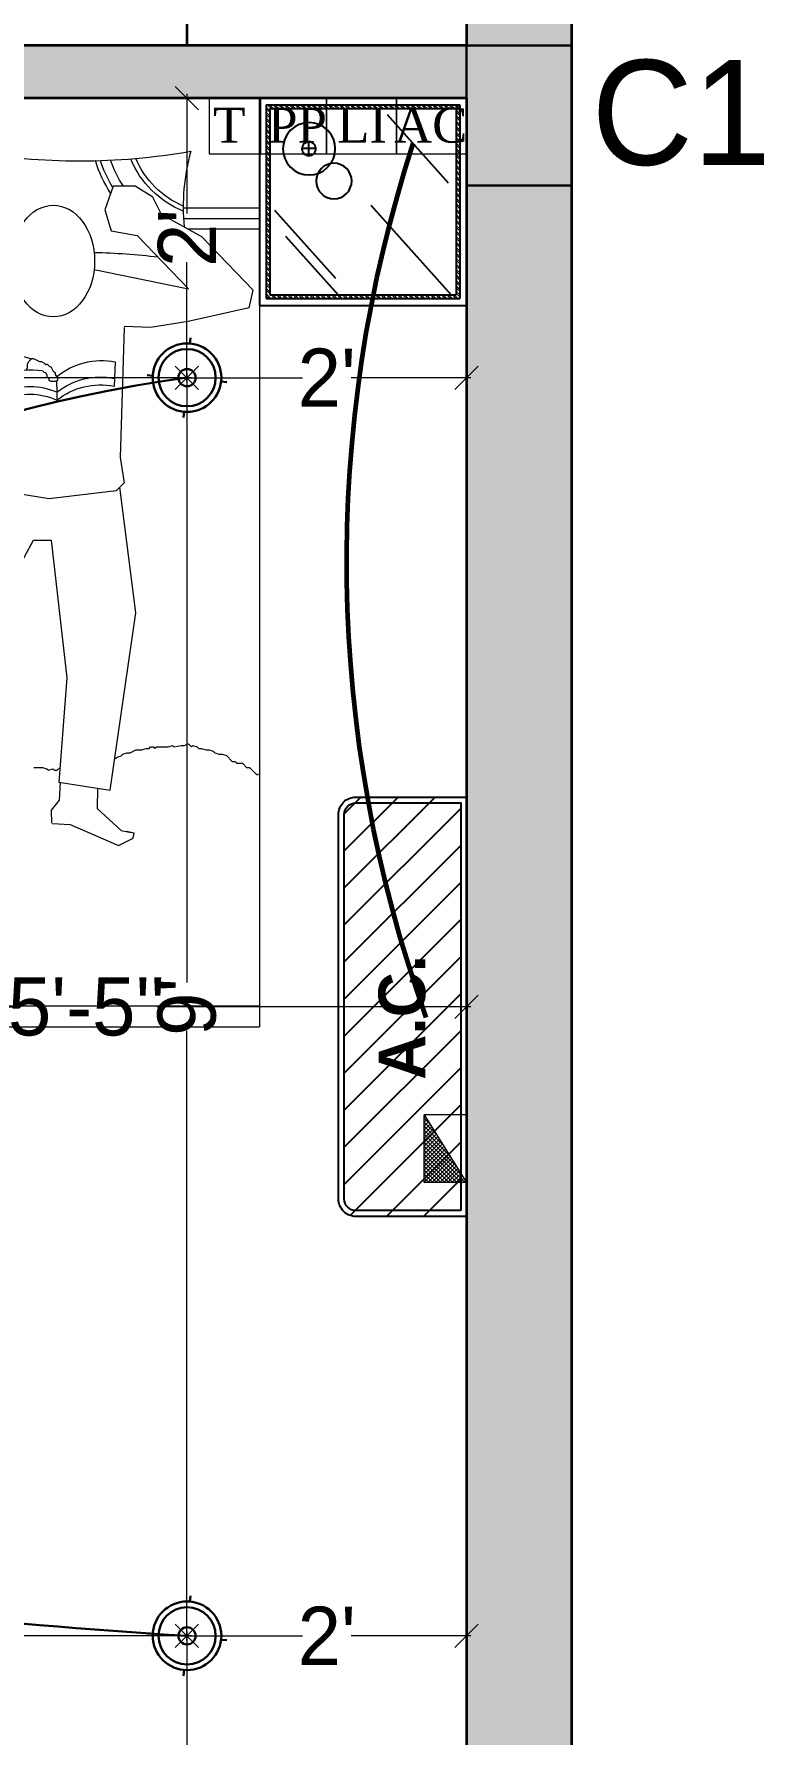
# Model space of a CAD drawing. Header units: millimetres. Extents: x -6808 to 215771, y -89660 to -16303.
# Drawn here: x 98986.2 to 99048.9, y -52730.1 to -52584.1 of the extents above; entities that cross this region are included whole.
import ezdxf

# ---------------------------------------------------------------- set-up
doc = ezdxf.new("R2010")
doc.units = ezdxf.units.MM
doc.header["$PDMODE"] = 35
for name, pattern in [('ACAD_ISO10W100', [18, 12, -3, 0, -3]), ('DASHED', [0.75, 0.5, -0.25]), ('HIDDEN', [19.29118, 12.8608, -6.43038])]:
    doc.linetypes.add(name, pattern=pattern)
doc.layers.get('0').update_dxf_attribs({"color": 8})
for name, color, linetype, lineweight in [('A- FUR', 34, 'Continuous', 0), ('col.center', 5, 'ACAD_ISO10W100', 15), ('column', 5, 'Continuous', 30), ('ELE.13', 7, 'Continuous', 13), ('ELEC', 5, 'Continuous', 18), ('elec dim.', 251, 'Continuous', 25), ('ELECTRICAL', 150, 'Continuous', 30), ('FURNITURE 2', 33, 'Continuous', 25), ('furnitures', 12, 'Continuous', 13), ('wall', 7, 'Continuous', 35), ('wokg dim', 152, 'DASHED', 18)]:
    doc.layers.add(name, color=color, linetype=linetype, lineweight=lineweight)
doc.layers.add('AR.furniture', color=7, linetype='Continuous', lineweight=35, true_color=0x009e9e)
doc.layers.add('furniture', color=7, linetype='Continuous', lineweight=5, true_color=0xe57b2a)
doc.layers.add('ELE', color=160, linetype='Continuous')
doc.layers.add('FIX', color=35, linetype='Continuous')
doc.styles.add('6 INCH', font='times.ttf', dxfattribs={"height": 6})
doc.styles.add('SAJ', font='eurr____.ttf')
doc.styles.get("Standard").update_dxf_attribs({"font": 'times.ttf'})
doc.dimstyles.new('SAJ', dxfattribs={"dimtxt": 5, "dimasz": 2, "dimexe": 1, "dimexo": 1, "dimgap": 0.09375, "dimtad": 0, "dimdec": 1, "dimzin": 0, "dimdsep": 46, "dimlunit": 4, "dimtxsty": 'SAJ', "dimblk": 'OBLIQUE', "dimcen": 0.125, "dimdle": 0.375, "dimadec": 0, "dimazin": 0, "dimtfac": 1, "dimtdec": 1, "dimtofl": 0, "dimtmove": 0, "dimatfit": 3, "dimldrblk": 'OBLIQUE', "dimfxl": 1, "dimtolj": 1, "dimtzin": 0, "dimlwd": 5, "dimlwe": 5, "dimarcsym": 1})

# ---------------------------------------------------------------- blocks, each defined once
blk = doc.blocks.new('A$C1A9968DB')
at = {"layer": 'furniture', "ltscale": 0.5}
for p, q in [((6.88, 47.34), (7.52, 48.64)), ((7.52, 48.64), (8.85, 49.47)), ((8.85, 49.47), (10.51, 49.47)), ((10.51, 49.47), (11.12, 47.7)), ((3.85, 45.67), (6.88, 47.34)), ((11.12, 47.7), (10.65, 46.11)), ((10.65, 46.11), (8.7, 45.77)), ((3.85, 45.67), (0, 41.68)), ((8.7, 45.77), (4.85, 41.78)), ((11.92, 43.21), (4.85, 41.78)), ((0.3, 40.35), (0, 41.68)), ((0.3, 40.35), (4.88, 39.32)), ((4.88, 39.32), (7.7, 38.87)), ((7.7, 38.87), (9.68, 38.93)), ((9.68, 38.87), (9.98, 29.12)), ((25.34, 38.15), (24.78, 33.85)), ((10.35, 36.28), (10.42, 34.45)), ((15.07, 35.74), (14.99, 35.58)), ((15.15, 35.89), (15.07, 35.74)), ((15.3, 35.97), (15.15, 35.89)), ((15.46, 36.12), (15.3, 35.97)), ((15.61, 36.12), (15.46, 36.12)), ((15.54, 36.05), (15.69, 36.2)), ((15.69, 36.2), (15.85, 36.28)), ((15.85, 36.28), (16, 36.28)), ((16, 36.28), (16.31, 36.43)), ((16.31, 36.43), (16.47, 36.51)), ((16.47, 36.51), (16.62, 36.51)), ((17.56, 36.8), (16.62, 36.51)), ((16.7, 36.43), (16.66, 36.52)), ((16.86, 36.28), (16.7, 36.43)), ((16.93, 36.12), (16.86, 36.28)), ((16.93, 35.81), (16.93, 36.12)), ((17, 35.68), (16.93, 35.81)), ((22.85, 36.8), (17.56, 36.8)), ((17.59, 36.81), (17.95, 35.51)), ((14.76, 35.19), (14.68, 35.04)), ((14.68, 35.04), (14.68, 34.88)), ((14.68, 34.88), (14.84, 34.81)), ((14.74, 34.85), (14.72, 34.01)), ((14.84, 35.35), (14.76, 35.19)), ((14.99, 35.58), (14.84, 35.5)), ((14.84, 35.5), (14.84, 35.35)), ((14.84, 34.81), (15.15, 34.81)), ((15.15, 34.81), (15.3, 34.88)), ((15.3, 35.04), (15.46, 35.12)), ((15.3, 34.88), (15.3, 35.04)), ((15.46, 35.27), (15.54, 35.43)), ((15.46, 35.12), (15.46, 35.27)), ((15.54, 35.43), (15.69, 35.5)), ((15.69, 35.5), (15.81, 35.62)), ((18.54, 35.29), (19.19, 33.72)), ((14.72, 34.01), (14.72, 33.42)), ((18.71, 34.01), (19.34, 33.64)), ((19.34, 33.64), (18.71, 33.42)), ((24.78, 33.85), (18.92, 34.36)), ((21.37, 31.48), (20.95, 34.19)), ((21.82, 27.05), (21.37, 31.48)), ((9.98, 29.12), (9.68, 27.2)), ((8.8, 17.45), (10, 26.89)), ((9.68, 27.2), (10.28, 26.61)), ((15.31, 26.02), (21.82, 27.05)), ((21.82, 27.05), (22.71, 21.58)), ((10.28, 26.61), (15.31, 26.02)), ((15.16, 22.91), (13.98, 12.57)), ((16.49, 22.91), (15.16, 22.91)), ((17.82, 20.4), (16.49, 22.91)), ((22.71, 21.58), (22.11, 21.14)), ((22.11, 21.14), (22.85, 20.25)), ((17.82, 15.52), (17.82, 20.4)), ((22.85, 20.25), (21.37, 15.52)), ((10.72, 4.14), (8.8, 17.45)), ((18.86, 15.08), (17.82, 15.52)), ((21.37, 15.52), (18.86, 15.08)), ((13.98, 12.57), (14.57, 4.74)), ((14.57, 4.74), (10.72, 4.14)), ((11.67, 4.29), (11.71, 2.78)), ((14.48, 4.72), (14.56, 3.39)), ((11.71, 2.78), (9.89, 1.11)), ((14.56, 3.39), (15.16, 2.64)), ((15.16, 2.64), (15.13, 1.68)), ((13.73, 1.58), (10.1, 0)), ((15.05, 1.65), (13.73, 1.58)), ((10.1, 0), (9, 0.54)), ((9.89, 1.11), (9.14, 0.96))]:
    blk.add_line(p, q, dxfattribs=at)
blk.add_lwpolyline([(9, 0.54), (8.93, 0.92), (9.51, 1.04)], dxfattribs=at)
for centre, radius, start, end in [((18.06, 36.38), 7.5, 13.6872, 89.7043), ((11.38, 31.16), 5.23, 49.9003, 101.4337), ((11.46, 29.92), 5.23, 51.462, 101.4337), ((11.46, 29.33), 5.23, 51.462, 101.4337), ((16.71, 29.78), 4.67, 64.6865, 115.3135), ((16.64, 31.03), 4.67, 65.9134, 100.1371), ((16.71, 29.19), 4.67, 64.6865, 115.3135)]:
    blk.add_arc(centre, radius, start, end, dxfattribs=at)
at = {"layer": 'furniture', "ltscale": 0.5, "extrusion": (1.33e-14, -5.24506e-16, -1)}
blk.add_ellipse((14.99, 43.85), major_axis=(0, -4.19), ratio=0.740098, start_param=4.712389, end_param=10.995574, dxfattribs=at)
at = {"layer": 'furniture', "ltscale": 0.5, "extrusion": (1.32939e-14, -5.4405e-16, -1)}
blk.add_ellipse((19.38, 14.94), major_axis=(-0.51, -3.71), ratio=0.422098, start_param=4.512692, end_param=7.948784, dxfattribs=at)
blk = doc.blocks.new('*X398')
at = {"color": 0}
for p, q in [((221.8465, 124.1881), (221.8607, 124.2023)), ((221.8465, 124.1935), (221.8554, 124.2023)), ((221.8465, 124.1775), (221.8565, 124.1875)), ((221.8465, 124.1722), (221.8565, 124.1822)), ((221.8613, 124.1923), (221.8713, 124.2023)), ((221.8666, 124.1923), (221.8766, 124.2023)), ((221.8772, 124.1923), (221.8872, 124.2023)), ((221.8825, 124.1923), (221.8925, 124.2023)), ((221.8931, 124.1923), (221.9031, 124.2023)), ((221.8984, 124.1923), (221.9084, 124.2023)), ((221.9091, 124.1923), (221.9191, 124.2023)), ((221.9144, 124.1923), (221.9244, 124.2023)), ((221.925, 124.1923), (221.935, 124.2023)), ((221.9303, 124.1923), (221.9403, 124.2023)), ((221.9409, 124.1923), (221.9509, 124.2023)), ((221.9462, 124.1923), (221.9562, 124.2023)), ((221.9568, 124.1923), (221.9668, 124.2023)), ((221.9621, 124.1923), (221.9721, 124.2023)), ((221.9727, 124.1923), (221.9827, 124.2023)), ((221.978, 124.1923), (221.988, 124.2023)), ((221.9886, 124.1923), (221.9986, 124.2023)), ((221.9939, 124.1923), (222.0039, 124.2023)), ((222.0045, 124.1923), (222.0145, 124.2023)), ((222.0098, 124.1923), (222.0198, 124.2023)), ((222.0204, 124.1923), (222.0304, 124.2023)), ((222.0257, 124.1923), (222.0357, 124.2023)), ((222.0363, 124.1923), (222.0463, 124.2023)), ((222.0416, 124.1923), (222.0516, 124.2023)), ((222.0522, 124.1923), (222.0622, 124.2023)), ((222.0575, 124.1923), (222.0675, 124.2023)), ((222.0682, 124.1923), (222.0782, 124.2023)), ((222.0735, 124.1923), (222.0835, 124.2023)), ((222.0841, 124.1923), (222.0941, 124.2023)), ((222.0894, 124.1923), (222.0994, 124.2023)), ((222.1, 124.1923), (222.11, 124.2023)), ((222.1053, 124.1923), (222.1153, 124.2023)), ((222.1159, 124.1923), (222.1259, 124.2023)), ((222.1212, 124.1923), (222.1312, 124.2023)), ((222.1318, 124.1923), (222.1418, 124.2023)), ((222.1371, 124.1923), (222.1471, 124.2023)), ((222.1477, 124.1923), (222.1577, 124.2023)), ((222.153, 124.1923), (222.163, 124.2023)), ((222.1636, 124.1923), (222.1736, 124.2023)), ((222.1689, 124.1923), (222.1789, 124.2023)), ((222.1795, 124.1923), (222.1895, 124.2023)), ((222.1848, 124.1923), (222.1948, 124.2023)), ((222.1954, 124.1923), (222.2054, 124.2023)), ((222.2007, 124.1923), (222.2107, 124.2023)), ((222.2113, 124.1923), (222.2213, 124.2023)), ((222.2166, 124.1923), (222.2266, 124.2023)), ((222.2272, 124.1923), (222.2372, 124.2023)), ((222.2326, 124.1923), (222.2426, 124.2023)), ((222.2432, 124.1923), (222.2532, 124.2023)), ((222.2485, 124.1923), (222.2585, 124.2023)), ((222.2591, 124.1923), (222.2691, 124.2023)), ((222.2644, 124.1923), (222.2744, 124.2023)), ((222.275, 124.1923), (222.285, 124.2023)), ((222.2803, 124.1923), (222.2903, 124.2023)), ((222.2909, 124.1923), (222.3009, 124.2023)), ((222.2962, 124.1923), (222.3062, 124.2023)), ((222.3068, 124.1923), (222.3168, 124.2023)), ((222.3121, 124.1923), (222.3221, 124.2023)), ((222.3227, 124.1923), (222.3327, 124.2023)), ((222.328, 124.1923), (222.338, 124.2023)), ((222.3386, 124.1923), (222.3486, 124.2023)), ((222.3439, 124.1923), (222.3539, 124.2023)), ((222.3545, 124.1923), (222.3645, 124.2023)), ((222.3598, 124.1923), (222.3698, 124.2023)), ((222.3704, 124.1923), (222.3804, 124.2023)), ((222.3757, 124.1923), (222.3857, 124.2023)), ((222.3863, 124.1923), (222.3963, 124.2023)), ((222.3917, 124.1923), (222.4017, 124.2023)), ((222.3965, 124.1866), (222.4065, 124.1966)), ((222.3965, 124.1813), (222.4065, 124.1913)), ((222.3965, 124.1707), (222.4065, 124.1807)), ((221.8465, 124.1616), (221.8565, 124.1716)), ((221.8465, 124.1563), (221.8565, 124.1663)), ((221.8465, 124.1457), (221.8565, 124.1557)), ((221.8465, 124.1404), (221.8565, 124.1504)), ((221.8465, 124.1298), (221.8565, 124.1398)), ((221.8465, 124.1245), (221.8565, 124.1345)), ((222.3965, 124.1654), (222.4065, 124.1754)), ((222.3965, 124.1548), (222.4065, 124.1648)), ((222.3965, 124.1495), (222.4065, 124.1595)), ((222.3965, 124.1389), (222.4065, 124.1489)), ((222.3965, 124.1336), (222.4065, 124.1436)), ((222.3965, 124.123), (222.4065, 124.133)), ((221.8465, 124.1139), (221.8565, 124.1239)), ((221.8465, 124.1086), (221.8565, 124.1186)), ((221.8465, 124.098), (221.8565, 124.108)), ((221.8465, 124.0927), (221.8565, 124.1027)), ((221.8465, 124.0821), (221.8565, 124.0921)), ((221.8465, 124.0768), (221.8565, 124.0868)), ((222.3965, 124.1177), (222.4065, 124.1277)), ((222.3965, 124.1071), (222.4065, 124.1171)), ((222.3965, 124.1018), (222.4065, 124.1118)), ((222.3965, 124.0911), (222.4065, 124.1011)), ((222.3965, 124.0858), (222.4065, 124.0958)), ((222.3965, 124.0752), (222.4065, 124.0852)), ((222.3965, 124.0699), (222.4065, 124.0799)), ((221.8465, 124.0662), (221.8565, 124.0762)), ((221.8465, 124.0609), (221.8565, 124.0709)), ((221.8465, 124.0503), (221.8565, 124.0603)), ((221.8465, 124.045), (221.8565, 124.055)), ((221.8465, 124.0344), (221.8565, 124.0444)), ((221.8465, 124.029), (221.8565, 124.039)), ((222.3965, 124.0593), (222.4065, 124.0693)), ((222.3965, 124.054), (222.4065, 124.064)), ((222.3965, 124.0434), (222.4065, 124.0534)), ((222.3965, 124.0381), (222.4065, 124.0481)), ((222.3965, 124.0275), (222.4065, 124.0375)), ((222.3965, 124.0222), (222.4065, 124.0322)), ((221.8465, 124.0184), (221.8565, 124.0284)), ((221.8465, 124.0131), (221.8565, 124.0231)), ((221.8465, 124.0025), (221.8565, 124.0125)), ((221.8465, 123.9972), (221.8565, 124.0072)), ((221.8465, 123.9866), (221.8565, 123.9966)), ((221.8465, 123.9813), (221.8565, 123.9913)), ((222.3965, 124.0116), (222.4065, 124.0216)), ((222.3965, 124.0063), (222.4065, 124.0163)), ((222.3965, 123.9957), (222.4065, 124.0057)), ((222.3965, 123.9904), (222.4065, 124.0004)), ((222.3965, 123.9798), (222.4065, 123.9898)), ((222.3965, 123.9745), (222.4065, 123.9845)), ((221.8465, 123.9707), (221.8565, 123.9807)), ((221.8465, 123.9654), (221.8565, 123.9754)), ((221.8465, 123.9548), (221.8565, 123.9648)), ((221.8465, 123.9495), (221.8565, 123.9595)), ((221.8465, 123.9389), (221.8565, 123.9489)), ((221.8465, 123.9336), (221.8565, 123.9436)), ((221.8465, 123.923), (221.8565, 123.933)), ((222.3965, 123.9639), (222.4065, 123.9739)), ((222.3965, 123.9586), (222.4065, 123.9686)), ((222.3965, 123.948), (222.4065, 123.958)), ((222.3965, 123.9427), (222.4065, 123.9527)), ((222.3965, 123.932), (222.4065, 123.942)), ((222.3965, 123.9267), (222.4065, 123.9367)), ((221.8465, 123.9177), (221.8565, 123.9277)), ((221.8465, 123.9071), (221.8565, 123.9171)), ((221.8465, 123.9018), (221.8565, 123.9118)), ((221.8465, 123.8912), (221.8565, 123.9012)), ((221.8465, 123.8859), (221.8565, 123.8959)), ((221.8465, 123.8753), (221.8565, 123.8853)), ((222.3965, 123.9161), (222.4065, 123.9261)), ((222.3965, 123.9108), (222.4065, 123.9208)), ((222.3965, 123.9002), (222.4065, 123.9102)), ((222.3965, 123.8949), (222.4065, 123.9049)), ((222.3965, 123.8843), (222.4065, 123.8943)), ((222.3965, 123.879), (222.4065, 123.889)), ((221.8465, 123.8699), (221.8565, 123.8799)), ((221.8465, 123.8593), (221.8565, 123.8693)), ((221.8465, 123.854), (221.8565, 123.864)), ((221.8465, 123.8434), (221.8565, 123.8534)), ((221.8465, 123.8381), (221.8565, 123.8481)), ((221.8465, 123.8275), (221.8565, 123.8375)), ((222.3965, 123.8684), (222.4065, 123.8784)), ((222.3965, 123.8631), (222.4065, 123.8731)), ((222.3965, 123.8525), (222.4065, 123.8625)), ((222.3965, 123.8472), (222.4065, 123.8572)), ((222.3965, 123.8366), (222.4065, 123.8466)), ((222.3965, 123.8313), (222.4065, 123.8413)), ((221.8465, 123.8222), (221.8565, 123.8322)), ((221.8465, 123.8116), (221.8565, 123.8216)), ((221.8465, 123.8063), (221.8565, 123.8163)), ((221.8465, 123.7957), (221.8565, 123.8057)), ((221.8465, 123.7904), (221.8565, 123.8004)), ((221.8465, 123.7798), (221.8565, 123.7898)), ((221.8465, 123.7745), (221.8565, 123.7845)), ((222.3965, 123.8207), (222.4065, 123.8307)), ((222.3965, 123.8154), (222.4065, 123.8254)), ((222.3965, 123.8048), (222.4065, 123.8148)), ((222.3965, 123.7995), (222.4065, 123.8095)), ((222.3965, 123.7889), (222.4065, 123.7989)), ((222.3965, 123.7836), (222.4065, 123.7936)), ((221.8465, 123.7639), (221.8565, 123.7739)), ((221.8465, 123.7586), (221.8565, 123.7686)), ((221.8465, 123.748), (221.8565, 123.758)), ((221.8465, 123.7427), (221.8565, 123.7527)), ((221.8465, 123.7321), (221.8565, 123.7421)), ((221.8465, 123.7268), (221.8565, 123.7368)), ((222.3965, 123.7729), (222.4065, 123.7829)), ((222.3965, 123.7676), (222.4065, 123.7776)), ((222.3965, 123.757), (222.4065, 123.767)), ((222.3965, 123.7517), (222.4065, 123.7617)), ((222.3965, 123.7411), (222.4065, 123.7511)), ((222.3965, 123.7358), (222.4065, 123.7458)), ((222.3965, 123.7252), (222.4065, 123.7352)), ((221.8465, 123.7162), (221.8565, 123.7262)), ((221.8465, 123.7109), (221.8565, 123.7209)), ((221.8465, 123.7002), (221.8565, 123.7102)), ((221.8465, 123.6949), (221.8565, 123.7049)), ((221.8465, 123.6843), (221.8565, 123.6943)), ((221.8465, 123.679), (221.8565, 123.689)), ((222.3965, 123.7199), (222.4065, 123.7299)), ((222.3965, 123.7093), (222.4065, 123.7193)), ((222.3965, 123.704), (222.4065, 123.714)), ((222.3965, 123.6934), (222.4065, 123.7034)), ((222.3965, 123.6881), (222.4065, 123.6981)), ((222.3965, 123.6775), (222.4065, 123.6875)), ((221.8465, 123.6684), (221.8565, 123.6784)), ((221.8465, 123.6631), (221.8565, 123.6731)), ((221.8465, 123.6525), (221.8565, 123.6625)), ((221.8465, 123.6472), (221.8565, 123.6572)), ((221.8523, 123.6423), (221.8623, 123.6523)), ((221.8576, 123.6423), (221.8676, 123.6523)), ((221.8682, 123.6423), (221.8782, 123.6523)), ((221.8735, 123.6423), (221.8835, 123.6523)), ((221.8841, 123.6423), (221.8941, 123.6523)), ((221.8894, 123.6423), (221.8994, 123.6523)), ((221.9, 123.6423), (221.91, 123.6523)), ((221.9053, 123.6423), (221.9153, 123.6523)), ((221.9159, 123.6423), (221.9259, 123.6523)), ((221.9212, 123.6423), (221.9312, 123.6523)), ((221.9318, 123.6423), (221.9418, 123.6523)), ((221.9371, 123.6423), (221.9471, 123.6523)), ((221.9477, 123.6423), (221.9577, 123.6523)), ((221.953, 123.6423), (221.963, 123.6523)), ((221.9636, 123.6423), (221.9736, 123.6523)), ((221.9689, 123.6423), (221.9789, 123.6523)), ((221.9795, 123.6423), (221.9895, 123.6523)), ((221.9848, 123.6423), (221.9948, 123.6523)), ((221.9954, 123.6423), (222.0054, 123.6523)), ((222.0008, 123.6423), (222.0108, 123.6523)), ((222.0114, 123.6423), (222.0214, 123.6523)), ((222.0167, 123.6423), (222.0267, 123.6523)), ((222.0273, 123.6423), (222.0373, 123.6523)), ((222.0326, 123.6423), (222.0426, 123.6523)), ((222.0432, 123.6423), (222.0532, 123.6523)), ((222.0485, 123.6423), (222.0585, 123.6523)), ((222.0591, 123.6423), (222.0691, 123.6523)), ((222.0644, 123.6423), (222.0744, 123.6523)), ((222.075, 123.6423), (222.085, 123.6523)), ((222.0803, 123.6423), (222.0903, 123.6523)), ((222.0909, 123.6423), (222.1009, 123.6523)), ((222.0962, 123.6423), (222.1062, 123.6523)), ((222.1068, 123.6423), (222.1168, 123.6523)), ((222.1121, 123.6423), (222.1221, 123.6523)), ((222.1227, 123.6423), (222.1327, 123.6523)), ((222.128, 123.6423), (222.138, 123.6523)), ((222.1386, 123.6423), (222.1486, 123.6523)), ((222.1439, 123.6423), (222.1539, 123.6523)), ((222.1545, 123.6423), (222.1645, 123.6523)), ((222.1599, 123.6423), (222.1699, 123.6523)), ((222.1705, 123.6423), (222.1805, 123.6523)), ((222.1758, 123.6423), (222.1858, 123.6523)), ((222.1864, 123.6423), (222.1964, 123.6523)), ((222.1917, 123.6423), (222.2017, 123.6523)), ((222.2023, 123.6423), (222.2123, 123.6523)), ((222.2076, 123.6423), (222.2176, 123.6523)), ((222.2182, 123.6423), (222.2282, 123.6523)), ((222.2235, 123.6423), (222.2335, 123.6523)), ((222.2341, 123.6423), (222.2441, 123.6523)), ((222.2394, 123.6423), (222.2494, 123.6523)), ((222.25, 123.6423), (222.26, 123.6523)), ((222.2553, 123.6423), (222.2653, 123.6523)), ((222.2659, 123.6423), (222.2759, 123.6523)), ((222.2712, 123.6423), (222.2812, 123.6523)), ((222.2818, 123.6423), (222.2918, 123.6523)), ((222.2871, 123.6423), (222.2971, 123.6523)), ((222.2977, 123.6423), (222.3077, 123.6523)), ((222.303, 123.6423), (222.313, 123.6523)), ((222.3136, 123.6423), (222.3236, 123.6523)), ((222.3189, 123.6423), (222.3289, 123.6523)), ((222.3296, 123.6423), (222.3396, 123.6523)), ((222.3349, 123.6423), (222.3449, 123.6523)), ((222.3455, 123.6423), (222.3555, 123.6523)), ((222.3508, 123.6423), (222.3608, 123.6523)), ((222.3614, 123.6423), (222.3714, 123.6523)), ((222.3667, 123.6423), (222.3767, 123.6523)), ((222.3773, 123.6423), (222.3873, 123.6523)), ((222.3826, 123.6423), (222.3926, 123.6523)), ((222.3932, 123.6423), (222.4065, 123.6557)), ((222.3965, 123.6722), (222.4065, 123.6822)), ((222.3965, 123.6616), (222.4065, 123.6716)), ((222.3965, 123.6563), (222.4065, 123.6663)), ((222.3985, 123.6423), (222.4065, 123.6504))]:
    blk.add_line(p, q, dxfattribs=at)
blk = doc.blocks.new('BED')
at = {"layer": 'furnitures', "color": 27, "lineweight": 25}
for p, q in [((107278.93, -52592.53), (107206.78, -52592.53)), ((107278.93, -52592.53), (107296.72, -52592.53)), ((107278.93, -52592.53), (107278.93, -52610.32)), ((107296.72, -52592.53), (107296.72, -52610.32)), ((107279.52, -52593.12), (107296.13, -52593.12)), ((107279.52, -52593.12), (107279.52, -52609.72)), ((107279.82, -52593.42), (107295.83, -52593.42)), ((107279.82, -52593.42), (107279.82, -52609.43)), ((107289.9, -52593.94), (107295.13, -52599.79)), ((107295.83, -52593.42), (107295.83, -52609.43)), ((107296.13, -52593.12), (107296.13, -52609.72)), ((107283.77, -52596.85), (107282.59, -52596.85)), ((107283.15, -52596.28), (107283.15, -52597.47)), ((107288.5, -52601.73), (107295.38, -52609.43)), ((107280.24, -52602.15), (107285.47, -52607.99)), ((107281.18, -52604.39), (107285.68, -52609.43)), ((107278.93, -52610.32), (107296.72, -52610.32)), ((107279.52, -52609.72), (107296.13, -52609.72)), ((107279.82, -52609.43), (107295.83, -52609.43))]:
    blk.add_line(p, q, dxfattribs=at)
at = {"layer": 'furnitures', "color": 27, "ltscale": 50}
for p, q in [((107278.93, -52592.53), (107278.93, -52672.26)), ((107272.39, -52601.95), (107278.93, -52601.95)), ((107272.42, -52602.85), (107278.93, -52602.85)), ((107272.77, -52603.76), (107278.93, -52603.76)), ((107267.83, -52648.72), (107268.33, -52648.47)), ((107268.33, -52648.47), (107268.84, -52648.47)), ((107268.84, -52648.47), (107269.21, -52648.35)), ((107269.21, -52648.35), (107269.46, -52648.35)), ((107269.46, -52648.35), (107269.59, -52648.22)), ((107269.59, -52648.22), (107269.84, -52648.22)), ((107269.84, -52648.22), (107269.96, -52648.35)), ((107269.96, -52648.35), (107270.09, -52648.22)), ((107270.09, -52648.22), (107270.34, -52648.22)), ((107270.34, -52648.22), (107271.09, -52648.22)), ((107271.09, -52648.22), (107271.47, -52648.1)), ((107271.47, -52648.1), (107271.59, -52648.22)), ((107271.59, -52648.22), (107272.22, -52648.1)), ((107272.22, -52648.1), (107272.47, -52648.1)), ((107272.47, -52648.1), (107272.84, -52647.97)), ((107272.84, -52647.97), (107273.09, -52648.22)), ((107273.09, -52648.22), (107273.22, -52648.1)), ((107273.22, -52648.1), (107273.6, -52648.22)), ((107273.6, -52648.22), (107273.72, -52648.35)), ((107273.72, -52648.35), (107273.97, -52648.35)), ((107273.97, -52648.35), (107274.35, -52648.47)), ((107274.35, -52648.47), (107274.6, -52648.47)), ((107274.6, -52648.47), (107274.97, -52648.6)), ((107259.57, -52649.98), (107260.32, -52649.98)), ((107260.32, -52649.98), (107260.69, -52650.1)), ((107261.57, -52650.23), (107261.82, -52649.98)), ((107266.58, -52649.23), (107266.71, -52649.1)), ((107266.71, -52649.1), (107267.08, -52648.98)), ((107267.08, -52648.98), (107267.21, -52648.85)), ((107267.21, -52648.85), (107267.58, -52648.72)), ((107267.58, -52648.72), (107267.83, -52648.72)), ((107274.97, -52648.6), (107275.1, -52648.72)), ((107275.1, -52648.72), (107275.47, -52648.85)), ((107275.47, -52648.85), (107275.73, -52648.85)), ((107275.73, -52648.85), (107276.1, -52648.97)), ((107276.1, -52648.97), (107276.6, -52649.47)), ((107276.6, -52649.47), (107276.85, -52649.47)), ((107276.85, -52649.47), (107276.98, -52649.6)), ((107276.96, -52649.62), (107277.46, -52649.62)), ((107277.48, -52649.63), (107277.86, -52650.01)), ((107277.84, -52650), (107278.09, -52650)), ((107278.09, -52650), (107278.71, -52650.62)), ((107278.85, -52649.88), (107278.85, -52649.88)), ((107260.69, -52650.1), (107260.82, -52650.23)), ((107260.82, -52650.23), (107261.19, -52650.1)), ((107261.19, -52650.1), (107261.32, -52650.23)), ((107261.32, -52650.23), (107261.57, -52650.23)), ((107278.73, -52650.64), (107278.85, -52650.52)), ((107206.78, -52670.45), (107278.93, -52670.45)), ((107206.78, -52672.26), (107278.93, -52672.26))]:
    blk.add_line(p, q, dxfattribs=at)
at = {"layer": 'furnitures', "color": 27, "lineweight": 25, "extrusion": (0, 0, -1)}
for centre, major_axis, start_param, end_param in [((107283.2, -52596.88), (1.59, -1.59), 2.35619449018631, 8.639379797365892), ((107283.18, -52596.88), (0.42, -0.42), 2.35619449015004, 8.639379797329626), ((107285.33, -52599.65), (-1.08, -1.08), 0.785398, 7.068583)]:
    blk.add_ellipse(centre, major_axis=major_axis, ratio=1, start_param=start_param, end_param=end_param, dxfattribs=at)
at = {"layer": 'furnitures', "color": 27, "ltscale": 50}
for centre, major_axis, start_param, end_param in [((107263.52, -52542.93), (-38.88, -38.88), 0.611504, 0.959293), ((107290.24, -52601.84), (12.62, -12.62), 3.657316, 4.025726), ((107263.52, -52662.12), (39.83, -39.83), 2.236467, 2.33439)]:
    blk.add_ellipse(centre, major_axis=major_axis, ratio=1, start_param=start_param, end_param=end_param, dxfattribs=at)
at = {"layer": 'furnitures', "color": 27, "ltscale": 50, "extrusion": (0, 0, -1)}
for major_axis, start_param, end_param in [((7.87, -7.87), 1.778194, 2.058369), ((-7.57, -7.57), 0.240275, 0.476843), ((6.99, -6.99), 1.769788, 2.024428), ((-5.81, -5.81), -0.39886, 0.397646), ((5.52, -5.52), 1.194323, 1.951682)]:
    blk.add_ellipse((107275.49, -52594.63), major_axis=major_axis, ratio=1, start_param=start_param, end_param=end_param, dxfattribs=at)
at = {"layer": 'A- FUR', "color": 27, "extrusion": (0, 0, -1), "xscale": 1.143922575250274, "yscale": 1.143922575250274, "zscale": -1.143922574698399, "rotation": 359.9999999857392}
blk.add_blockref('A$C1A9968DB', (-107278.39, -52656.68), dxfattribs=at)
at = {"layer": 'furnitures', "color": 27, "lineweight": 25, "xscale": 29.64947602079838, "yscale": 29.64947602079838, "zscale": 29.64947600660849, "rotation": 270.0000000133386}
blk.add_blockref('*X398', (103613.59, -46015.49), dxfattribs=at)
blk = doc.blocks.new('c1')
at = {"layer": 'column'}
blk.add_hatch(color=256, dxfattribs=at).paths.add_polyline_path([(58376.49, -43564.36), (58385.49, -43564.36), (58385.49, -43552.36), (58376.49, -43552.36)])
for p, q in [((58376.49, -43552.36), (58376.49, -43564.36)), ((58376.49, -43552.36), (58385.49, -43552.36)), ((58385.49, -43564.36), (58385.49, -43552.36)), ((58376.49, -43564.36), (58385.49, -43564.36))]:
    blk.add_line(p, q, dxfattribs=at)
blk = doc.blocks.new('CEILING LIGHT')
at = {"layer": 'ELECTRICAL'}
for p, q in [((0, 3.5), (0, 3)), ((-3, 0.09), (-3.5, 0.09)), ((3.5, 0.09), (3, 0.09)), ((0, -3), (0, -3.5))]:
    blk.add_line(p, q, dxfattribs=at)
for radius in [3, 2.5, 0.75]:
    blk.add_circle((0, 0), radius, dxfattribs=at)
blk = doc.blocks.new('A$C058F0F71')
at = {"layer": 'ELEC', "color": 5, "lineweight": 18}
for p, q in [((0, 0), (5.82, 3.64)), ((5.82, 3.64), (0, 3.64)), ((0, 3.64), (0, 0)), ((2, 0), (5.34, 3.34)), ((2.35, 0), (5.82, 3.47)), ((2.69, 0), (5.82, 3.13)), ((4.82, 3.01), (5.82, 2.01)), ((5.03, 3.14), (5.82, 2.36)), ((5.24, 3.28), (5.82, 2.7)), ((5.45, 3.41), (5.82, 3.04)), ((5.66, 3.54), (5.82, 3.38)), ((5.82, 3.64), (5.82, 0)), ((0.98, 0), (2.6, 1.63)), ((1.32, 0), (3.52, 2.2)), ((1.66, 0), (4.43, 2.77)), ((2.5, 1.56), (4.06, 0)), ((2.71, 1.69), (4.4, 0)), ((2.92, 1.83), (4.75, 0)), ((3.03, 0), (5.82, 2.79)), ((3.13, 1.96), (5.09, 0)), ((3.34, 2.09), (5.43, 0)), ((3.38, 0), (5.82, 2.44)), ((3.55, 2.22), (5.78, 0)), ((3.72, 0), (5.82, 2.1)), ((3.76, 2.35), (5.82, 0.3)), ((3.98, 2.48), (5.82, 0.64)), ((4.06, 0), (5.82, 1.76)), ((4.19, 2.62), (5.82, 0.98)), ((4.4, 2.75), (5.82, 1.33)), ((4.61, 2.88), (5.82, 1.67)), ((0.18, 0.11), (0.29, 0)), ((0.29, 0), (0.77, 0.48)), ((0.39, 0.24), (0.63, 0)), ((0.6, 0.37), (0.97, 0)), ((0.63, 0), (1.69, 1.05)), ((0.81, 0.51), (1.32, 0)), ((1.02, 0.64), (1.66, 0)), ((1.23, 0.77), (2, 0)), ((1.44, 0.9), (2.35, 0)), ((1.65, 1.03), (2.69, 0)), ((1.87, 1.17), (3.03, 0)), ((2.08, 1.3), (3.37, 0)), ((2.29, 1.43), (3.72, 0)), ((4.41, 0), (5.82, 1.42)), ((4.75, 0), (5.82, 1.07)), ((5.09, 0), (5.82, 0.73)), ((5.43, 0), (5.82, 0.39)), ((5.78, 0), (5.82, 0.04)), ((5.82, 0), (0, 0))]:
    blk.add_line(p, q, dxfattribs=at)
blk = doc.blocks.new('A$C36532F22')
at = {"layer": 'ELE', "linetype": 'DASHED', "lineweight": -3}
h = blk.add_hatch(dxfattribs=at)
h.set_pattern_fill('ANSI31', color=256, scale=18, angle=3420, style=0)
h.set_pattern_definition([(45, (-67108.926, 6333.2007), (1.59099026, -1.59099026), [])])
h.paths.add_polyline_path([(2.78, 22.9), (2.78, 10.22), (8.92, 10.22), (8.92, 22.9)], flags=24)
edge = h.paths.add_edge_path()
edge.add_ellipse((1.5, 1.5), major_axis=(-1.06, 1.06), ratio=1, start_angle=93.1897, end_angle=135, ccw=False)
edge.add_line((0.5, 0.38), (0.5, 35.62))
edge.add_ellipse((1.5, 34.5), major_axis=(-1.06, 1.06), ratio=1, start_angle=315, end_angle=356.8103, ccw=False)
edge.add_line((1.5, 36), (10.5, 36))
edge.add_line((10.5, 36), (10.5, 0))
edge.add_line((10.5, 0), (1.5, 0))
at = {"layer": 'ELE', "lineweight": -3}
for points in [[(11, 0), (1.5, 0, -0.414214), (0, 1.5), (0, 34.5, -0.414214), (1.5, 36), (11, 36)], [(10.5, 0.5), (1.5, 0.5, -0.414214), (0.5, 1.5), (0.5, 34.5, -0.414214), (1.5, 35.5), (10.5, 35.5)]]:
    blk.add_lwpolyline(points, format="xyb", close=True, dxfattribs=at)
at = {"layer": 'wall', "color": 253, "ltscale": 2, "insert": (7.5, 17.09), "char_height": 4, "width": 122.8494, "attachment_point": 8, "rotation": 90}
blk.add_mtext('{\\fStylus BT|b1|i0|c0|p34;\\C0;A.C.}', dxfattribs=at)
blk = doc.blocks.new('_Oblique')
at = {"color": 0, "linetype": 'ByBlock', "lineweight": -2}
blk.add_line((-0.5, -0.5), (0.5, 0.5), dxfattribs=at)
blk = doc.blocks.new('*D1919')
at = {"layer": 'Defpoints', "color": 0, "transparency": 16777216}
for p in [(98916.84, -52613.63), (98999.34, -52613.63), (98999.34, -52613.63)]:
    blk.add_point(p, dxfattribs=at)
at = {"layer": 'elec dim.', "color": 0, "lineweight": 5, "transparency": 16777216}
for p, q in [((98916.84, -52612.63), (98916.84, -52612.63)), ((98916.47, -52613.63), (98948.56, -52613.63)), ((98999.72, -52613.63), (98967.63, -52613.63))]:
    blk.add_line(p, q, dxfattribs=at)
at = {"layer": 'elec dim.', "color": 0, "lineweight": 5, "transparency": 16777216, "xscale": 2, "yscale": 2, "zscale": 2, "rotation": 180}
blk.add_blockref('_Oblique', (98916.84, -52613.63), dxfattribs=at)
at = {"layer": 'elec dim.', "color": 0, "lineweight": 5, "transparency": 16777216, "xscale": 2, "yscale": 2, "zscale": 2}
blk.add_blockref('_Oblique', (98999.34, -52613.63), dxfattribs=at)
at = {"layer": 'elec dim.', "color": 0, "transparency": 16777216, "insert": (98958.09, -52613.63), "char_height": 5, "attachment_point": 5, "style": 'SAJ'}
blk.add_mtext('\\A1;6\'-10{\\H1x;\\S1/2;}"', dxfattribs=at)
blk = doc.blocks.new('*D1920')
at = {"layer": 'Defpoints', "color": 0, "transparency": 16777216}
for p in [(98999.34, -52613.63), (99023.34, -52613.63), (99023.34, -52613.63)]:
    blk.add_point(p, dxfattribs=at)
at = {"layer": 'elec dim.', "color": 0, "lineweight": 5, "transparency": 16777216}
for p, q in [((98998.97, -52613.63), (99009.26, -52613.63)), ((99023.72, -52613.63), (99013.43, -52613.63))]:
    blk.add_line(p, q, dxfattribs=at)
at = {"layer": 'elec dim.', "color": 0, "lineweight": 5, "transparency": 16777216, "xscale": 2, "yscale": 2, "zscale": 2, "rotation": 180}
blk.add_blockref('_Oblique', (98999.34, -52613.63), dxfattribs=at)
at = {"layer": 'elec dim.', "color": 0, "lineweight": 5, "transparency": 16777216, "xscale": 2, "yscale": 2, "zscale": 2}
blk.add_blockref('_Oblique', (99023.34, -52613.63), dxfattribs=at)
at = {"layer": 'elec dim.', "color": 0, "transparency": 16777216, "insert": (99011.34, -52613.63), "char_height": 5, "attachment_point": 5, "style": 'SAJ'}
blk.add_mtext("\\A1;2'", dxfattribs=at)
blk = doc.blocks.new('*D1921')
at = {"layer": 'Defpoints', "color": 0, "transparency": 16777216}
for p in [(98916.84, -52721.63), (98999.34, -52721.63), (98999.34, -52721.63)]:
    blk.add_point(p, dxfattribs=at)
at = {"layer": 'elec dim.', "color": 0, "lineweight": 5, "transparency": 16777216}
for p, q in [((98916.84, -52720.63), (98916.84, -52720.63)), ((98916.47, -52721.63), (98948.56, -52721.63)), ((98999.72, -52721.63), (98967.63, -52721.63))]:
    blk.add_line(p, q, dxfattribs=at)
at = {"layer": 'elec dim.', "color": 0, "lineweight": 5, "transparency": 16777216, "xscale": 2, "yscale": 2, "zscale": 2, "rotation": 180}
blk.add_blockref('_Oblique', (98916.84, -52721.63), dxfattribs=at)
at = {"layer": 'elec dim.', "color": 0, "lineweight": 5, "transparency": 16777216, "xscale": 2, "yscale": 2, "zscale": 2}
blk.add_blockref('_Oblique', (98999.34, -52721.63), dxfattribs=at)
at = {"layer": 'elec dim.', "color": 0, "transparency": 16777216, "insert": (98958.09, -52721.63), "char_height": 5, "attachment_point": 5, "style": 'SAJ'}
blk.add_mtext('\\A1;6\'-10{\\H1x;\\S1/2;}"', dxfattribs=at)
blk = doc.blocks.new('*D1922')
at = {"layer": 'Defpoints', "color": 0, "transparency": 16777216}
for p in [(98999.34, -52721.63), (99023.34, -52721.63), (99023.34, -52721.63)]:
    blk.add_point(p, dxfattribs=at)
at = {"layer": 'elec dim.', "color": 0, "lineweight": 5, "transparency": 16777216}
for p, q in [((98998.97, -52721.63), (99009.26, -52721.63)), ((99023.72, -52721.63), (99013.43, -52721.63))]:
    blk.add_line(p, q, dxfattribs=at)
at = {"layer": 'elec dim.', "color": 0, "lineweight": 5, "transparency": 16777216, "xscale": 2, "yscale": 2, "zscale": 2, "rotation": 180}
blk.add_blockref('_Oblique', (98999.34, -52721.63), dxfattribs=at)
at = {"layer": 'elec dim.', "color": 0, "lineweight": 5, "transparency": 16777216, "xscale": 2, "yscale": 2, "zscale": 2}
blk.add_blockref('_Oblique', (99023.34, -52721.63), dxfattribs=at)
at = {"layer": 'elec dim.', "color": 0, "transparency": 16777216, "insert": (99011.34, -52721.63), "char_height": 5, "attachment_point": 5, "style": 'SAJ'}
blk.add_mtext("\\A1;2'", dxfattribs=at)
blk = doc.blocks.new('*D1923')
at = {"layer": 'Defpoints', "color": 0, "transparency": 16777216}
for p in [(98999.34, -52721.63), (98999.34, -52769.63), (98999.34, -52769.63)]:
    blk.add_point(p, dxfattribs=at)
at = {"layer": 'elec dim.', "color": 0, "lineweight": 5, "transparency": 16777216}
for p, q in [((98999.34, -52721.25), (98999.34, -52743.6)), ((98999.34, -52770), (98999.34, -52747.66))]:
    blk.add_line(p, q, dxfattribs=at)
at = {"layer": 'elec dim.', "color": 0, "lineweight": 5, "transparency": 16777216, "xscale": 2, "yscale": 2, "zscale": 2}
for p, rotation in [((98999.34, -52721.63), 90), ((98999.34, -52769.63), 270)]:
    blk.add_blockref('_Oblique', p, dxfattribs=dict(at, rotation=rotation))
at = {"layer": 'elec dim.', "color": 0, "transparency": 16777216, "insert": (98999.34, -52745.63), "char_height": 5, "attachment_point": 5, "rotation": 90, "style": 'SAJ'}
blk.add_mtext("\\A1;4'", dxfattribs=at)
blk = doc.blocks.new('*D1925')
at = {"layer": 'Defpoints', "color": 0, "transparency": 16777216}
for p in [(98999.34, -52589.63), (98999.34, -52589.63), (98999.34, -52613.63)]:
    blk.add_point(p, dxfattribs=at)
at = {"layer": 'elec dim.', "color": 0, "lineweight": 5, "transparency": 16777216}
for p, q in [((98999.34, -52589.25), (98999.34, -52599.54)), ((98999.34, -52614), (98999.34, -52603.71))]:
    blk.add_line(p, q, dxfattribs=at)
at = {"layer": 'elec dim.', "color": 0, "lineweight": 5, "transparency": 16777216, "xscale": 2, "yscale": 2, "zscale": 2}
for p, rotation in [((98999.34, -52589.63), 90), ((98999.34, -52613.63), 270)]:
    blk.add_blockref('_Oblique', p, dxfattribs=dict(at, rotation=rotation))
at = {"layer": 'elec dim.', "color": 0, "transparency": 16777216, "insert": (98999.34, -52601.63), "char_height": 5, "attachment_point": 5, "rotation": 90, "style": 'SAJ'}
blk.add_mtext("\\A1;2'", dxfattribs=at)
blk = doc.blocks.new('*D1926')
at = {"layer": 'Defpoints', "color": 0, "transparency": 16777216}
for p in [(98999.34, -52613.63), (98999.34, -52721.63), (98999.34, -52721.63)]:
    blk.add_point(p, dxfattribs=at)
at = {"layer": 'elec dim.', "color": 0, "lineweight": 5, "transparency": 16777216}
for p, q in [((98999.34, -52613.25), (98999.34, -52665.56)), ((99000.34, -52613.63), (99000.34, -52613.63)), ((98999.34, -52722), (98999.34, -52669.7)), ((99000.34, -52721.63), (99000.34, -52721.63))]:
    blk.add_line(p, q, dxfattribs=at)
at = {"layer": 'elec dim.', "color": 0, "lineweight": 5, "transparency": 16777216, "xscale": 2, "yscale": 2, "zscale": 2}
for p, rotation in [((98999.34, -52613.63), 90), ((98999.34, -52721.63), 270)]:
    blk.add_blockref('_Oblique', p, dxfattribs=dict(at, rotation=rotation))
at = {"layer": 'elec dim.', "color": 0, "transparency": 16777216, "insert": (98999.34, -52667.63), "char_height": 5, "attachment_point": 5, "rotation": 90, "style": 'SAJ'}
blk.add_mtext("\\A1;9'", dxfattribs=at)
blk = doc.blocks.new('*D1950')
at = {"layer": 'Defpoints', "color": 0, "transparency": 16777216}
for p in [(98958.09, -52667.63), (99023.34, -52667.63), (99023.34, -52667.63)]:
    blk.add_point(p, dxfattribs=at)
at = {"layer": 'elec dim.', "color": 0, "lineweight": 5, "transparency": 16777216}
for p, q in [((98957.72, -52667.63), (98984.7, -52667.63)), ((99023.72, -52667.63), (98996.74, -52667.63)), ((99023.34, -52668.63), (99023.34, -52668.63))]:
    blk.add_line(p, q, dxfattribs=at)
at = {"layer": 'elec dim.', "color": 0, "lineweight": 5, "transparency": 16777216, "xscale": 2, "yscale": 2, "zscale": 2, "rotation": 180}
blk.add_blockref('_Oblique', (98958.09, -52667.63), dxfattribs=at)
at = {"layer": 'elec dim.', "color": 0, "lineweight": 5, "transparency": 16777216, "xscale": 2, "yscale": 2, "zscale": 2}
blk.add_blockref('_Oblique', (99023.34, -52667.63), dxfattribs=at)
at = {"layer": 'elec dim.', "color": 0, "transparency": 16777216, "insert": (98990.72, -52667.63), "char_height": 5, "attachment_point": 5, "style": 'SAJ'}
blk.add_mtext("\\A1;5'-5''", dxfattribs=at)

msp = doc.modelspace()

# ---------------------------------------------------------------- hatches: boundary and pattern name
at = {"layer": 'wokg dim'}
h = msp.add_hatch(color=252, dxfattribs=at)
h.dxf.hatch_style = 1
h.paths.add_polyline_path([(99032.344, -52504.128), (98738.344, -52504.128), (98738.344, -53196.128), (98760.094, -53196.128), (98760.094, -53187.128), (98747.344, -53187.128), (98747.344, -53043.128), (98825.896, -53043.128), (98825.896, -53038.628), (98747.344, -53038.628), (98747.344, -52963.628), (98751.844, -52963.628), (98751.844, -52959.128), (98747.344, -52959.128), (98747.344, -52917.128), (98751.844, -52917.128), (98751.844, -52912.628), (98747.344, -52912.628), (98747.344, -52774.128), (98841.844, -52774.128), (98841.844, -52769.628), (98747.344, -52769.628), (98747.344, -52589.628), (98777.344, -52589.628), (98777.344, -52585.128), (98747.344, -52585.128), (98747.344, -52578.128), (98747.344, -52513.128), (98855.344, -52513.128), (98855.344, -52528.128), (98859.844, -52528.128), (98859.844, -52513.128), (99023.344, -52513.128), (99023.344, -52585.128), (98963.344, -52585.128), (98963.344, -52546.128), (98958.844, -52546.128), (98958.844, -52589.628), (99023.344, -52589.628), (99023.344, -52625.628), (99023.344, -52769.628), (98939.344, -52769.628), (98939.344, -52774.128), (99023.344, -52774.128), (99023.344, -52981.628), (98958.844, -52981.628), (98958.844, -52990.628), (99023.344, -52990.628), (99023.344, -53191.628), (99014.344, -53191.628), (99014.344, -53196.128), (99032.344, -53196.128)])

# ---------------------------------------------------------------- linework, layer by layer
at = {"layer": 'AR.furniture'}
msp.add_lwpolyline([(98999.344, -52585.128), (98999.344, -52513.128), (99023.344, -52513.128), (99023.344, -52585.128)], close=True, dxfattribs=at)
at = {"layer": 'ELE.13', "ltscale": 5}
for points in [[(99001.235, -52594.428), (99005.658, -52594.428), (99005.658, -52589.628), (99001.235, -52589.628)], [(99005.658, -52594.428), (99011.321, -52594.428), (99011.321, -52589.628), (99005.658, -52589.628)], [(99011.321, -52594.428), (99017.321, -52594.428), (99017.321, -52589.628), (99011.321, -52589.628)], [(99017.321, -52594.428), (99023.321, -52594.428), (99023.321, -52589.628), (99017.321, -52589.628)]]:
    msp.add_lwpolyline(points, close=True, dxfattribs=at)
at = {"layer": 'ELECTRICAL', "linetype": 'Continuous'}
for centre, radius, start, end in [((99015.337, -52731.628), 119.079, 97.71836, 166.50605), ((99024.072, -52293.999), 428.343, 253.09912, 266.69056)]:
    msp.add_arc(centre, radius, start, end, dxfattribs=at)
at = {"layer": 'FIX', "color": 1, "linetype": 'HIDDEN', "lineweight": 60, "ltscale": 13}
msp.add_arc((99128.712, -52629.416), 115.681, 161.92258, 199.76698, dxfattribs=at)
at = {"layer": 'wall'}
for p, q in [((99032.344, -52504.128), (99032.344, -53292.128)), ((99023.344, -52513.128), (99023.344, -52585.128)), ((99023.344, -52589.628), (99023.344, -52625.628)), ((99023.344, -52625.628), (99023.344, -52769.628))]:
    msp.add_line(p, q, dxfattribs=at)
at = {"layer": 'wall', "color": 1}
for p, q in [((99023.344, -52585.128), (98963.344, -52585.128)), ((99023.344, -52589.628), (98958.844, -52589.628))]:
    msp.add_line(p, q, dxfattribs=at)

# ---------------------------------------------------------------- block references
at = {"ltscale": 2, "rotation": 270}
msp.add_blockref('A$C058F0F71', (99019.707, -52676.903), dxfattribs=at)
at = {"layer": 'column'}
msp.add_blockref('c1', (40646.853, -9032.766), dxfattribs=at)
at = {"layer": 'ELE.13', "ltscale": 4, "xscale": -0.9818181818043532, "yscale": 0.9818181818118316, "zscale": 0.9818181818181811, "rotation": 175.1736252210289}
for p in [(98999.344, -52613.628), (98999.344, -52721.628)]:
    msp.add_blockref('CEILING LIGHT', p, dxfattribs=at)
at = {"layer": 'ELEC', "ltscale": 2}
msp.add_blockref('A$C36532F22', (99012.344, -52685.628), dxfattribs=at)
at = {"layer": 'FURNITURE 2'}
msp.add_blockref('BED', (-8273.375, 2.898), dxfattribs=at)

# ---------------------------------------------------------------- texts
at = {"layer": 'col.center', "linetype": 'ByBlock', "insert": (99034.075, -52586.36), "char_height": 9, "width": 293.6941, "attachment_point": 1, "style": 'SAJ'}
msp.add_mtext('\\A1;{\\fCentury Gothic|b0|i0|c0|p34;C1}', dxfattribs=at)
at = {"layer": 'ELE.13', "ltscale": 5, "char_height": 3, "width": 5.27575, "attachment_point": 1, "rotation": 360, "style": '6 INCH'}
for s, insert in [('T', (99001.592, -52590.453)), ('PP', (99006.31, -52590.453)), ('LI', (99012.235, -52590.453)), ('AC', (99017.118, -52590.453))]:
    msp.add_mtext(s, dxfattribs=dict(at, insert=insert))

# ---------------------------------------------------------------- dimensions: what is measured, and where the dimension line sits
at = {"layer": 'elec dim.'}
for p1, p2, picture, middle in [((98999.344, -52613.628), (98999.344, -52589.628), '*D1925', (98999.344, -52601.628)), ((98916.844, -52613.628), (98999.344, -52613.628), '*D1919', (98958.094, -52613.628)), ((98999.344, -52613.628), (99023.344, -52613.628), '*D1920', (99011.344, -52613.628)), ((98999.344, -52613.628), (98999.344, -52721.628), '*D1926', (98999.344, -52667.628)), ((98916.844, -52721.628), (98999.344, -52721.628), '*D1921', (98958.094, -52721.628)), ((98999.344, -52721.628), (99023.344, -52721.628), '*D1922', (99011.344, -52721.628)), ((98999.344, -52721.628), (98999.344, -52769.628), '*D1923', (98999.344, -52745.628))]:
    dim = msp.add_aligned_dim(p1=p1, p2=p2, distance=0, dimstyle='SAJ', override={"dimfxl": 4}, dxfattribs=at)
    dim.commit()
    dim.dimension.update_dxf_attribs({"geometry": picture, "text_midpoint": middle})
dim = msp.add_aligned_dim(p1=(98958.094, -52667.628), p2=(99023.344, -52667.628), distance=0, text="5'-5''", dimstyle='SAJ', override={"dimfxl": 4}, dxfattribs=at)
dim.commit()
dim.dimension.update_dxf_attribs({"geometry": '*D1950', "text_midpoint": (98990.719, -52667.628)})

doc.saveas('drawing.dxf')
